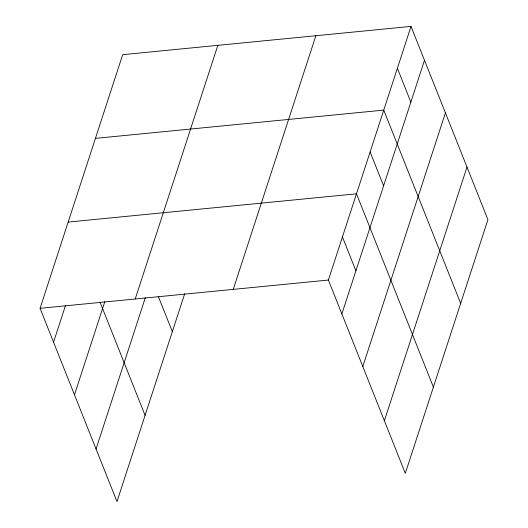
<?xml version="1.0" encoding="UTF-8"?>
<svg xmlns="http://www.w3.org/2000/svg" width="528" height="528" viewBox="0 0 528 528"><rect width="100%" height="100%" fill="white"/><g stroke="black" fill="none" stroke-linecap="round" stroke-linejoin="round"><path stroke-width="0.79" d="M184.714 293.68L116.985 501.6L40.069 308.319L122.694 54.668L411.015 26.4L487.931 219.681L405.306 473.332L328.39 280.051L411.015 26.4M53.546 342.19L65.551 305.336M74.481 394.792L104.848 301.574M135.214 298.987L217.84 45.342M96.05 448.991L145.352 297.647M233.244 289.377L315.869 35.726M341.867 313.922L424.492 60.271M362.802 366.524L445.427 112.873M384.371 420.724L466.996 167.079M95.429 138.369L383.75 110.108L460.667 303.389M68.165 222.077L356.479 193.809L433.396 387.09M40.069 308.319L328.39 280.051M397.379 68.251L410.857 102.122M370.115 151.958L383.592 185.823M342.434 236.927L355.912 270.798M158.387 296.584L172.346 331.657M100.148 302.452L145.081 415.358"/></g></svg>
